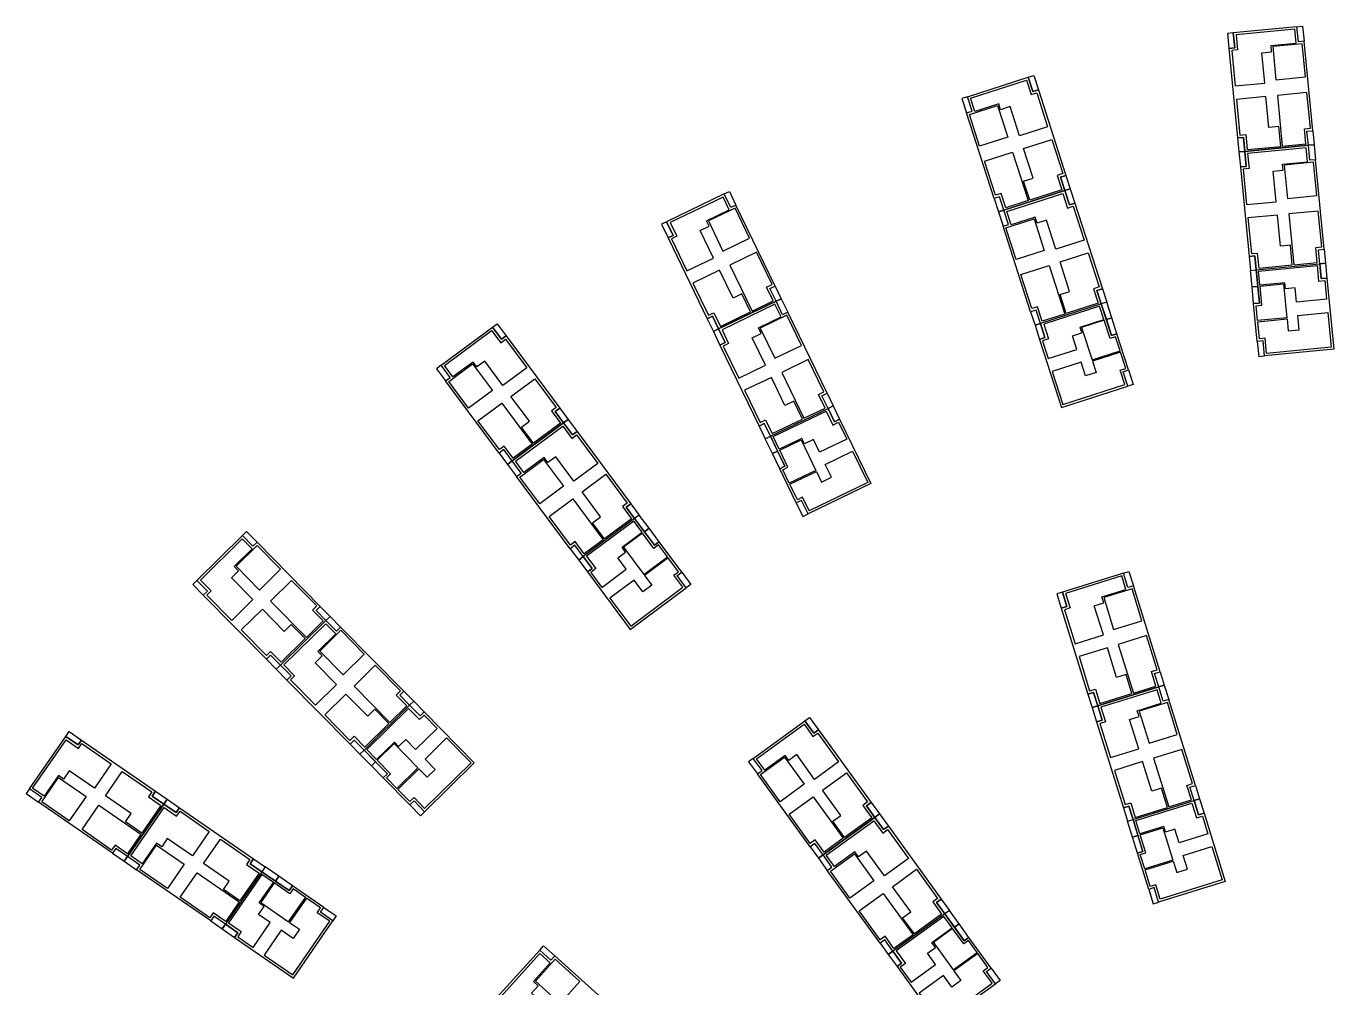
# Model space of a CAD drawing. Header units: millimetres. Extents: x 2243236 to 2245245, y 377909 to 380965.
# Drawn here: x 2243415.5 to 2243674.7, y 378433.7 to 378624.5 of the extents above; entities that cross this region are included whole.
import ezdxf

# ---------------------------------------------------------------- set-up
doc = ezdxf.new("R2010")
doc.units = ezdxf.units.MM
for name, color, linetype in [('планировка_квартир_1_тип_балконы', 6, 'Continuous'), ('планировка_квартир_1_тип_двухкомнатные', 2, 'Continuous'), ('планировка_квартир_1_тип_контур', 249, 'Continuous'), ('планировка_квартир_1_тип_однокомнатная', 5, 'Continuous'), ('планировка_квартир_1_тип_трехкомнатные', 1, 'Continuous'), ('планировка_квартир_тип_2_балконы', 6, 'Continuous'), ('планировка_квартир_тип_2_двухкомнатные', 2, 'Continuous'), ('планировка_квартир_тип_2_контур', 249, 'Continuous'), ('планировка_квартир_тип_2_однокомнатные', 5, 'Continuous'), ('планировка_квартир_тип_2_трехкомнатные', 1, 'Continuous')]:
    doc.layers.add(name, color=color, linetype=linetype)

msp = doc.modelspace()

# ---------------------------------------------------------------- linework, layer by layer
at = {"layer": 'планировка_квартир_1_тип_балконы'}
for points in [[(2243673.03, 378577.43), (2243673.31, 378574.5), (2243672.17, 378574.39), (2243671.89, 378577.32)], [(2243659.29, 378576.1), (2243659.59, 378572.85), (2243658.46, 378572.74), (2243658.14, 378575.99)], [(2243659.59, 378572.85), (2243659.91, 378569.54), (2243658.78, 378569.43), (2243658.46, 378572.74)], [(2243628.58, 378569.37), (2243629.59, 378566.26), (2243630.67, 378566.61), (2243629.67, 378569.72)], [(2243629.59, 378566.26), (2243630.6, 378563.1), (2243631.69, 378563.45), (2243630.67, 378566.61)], [(2243615.44, 378565.14), (2243616.34, 378562.34), (2243617.42, 378562.69), (2243616.52, 378565.49)], [(2243660.64, 378562.05), (2243659.5, 378561.94), (2243659.79, 378558.95), (2243660.93, 378559.06)], [(2243632.91, 378555.93), (2243634, 378556.28), (2243634.92, 378553.42), (2243633.83, 378553.07)], [(2243575.44, 378549.15), (2243576.72, 378546.5), (2243575.69, 378546), (2243574.41, 378548.65)], [(2243563.01, 378543.14), (2243564.43, 378540.19), (2243563.4, 378539.69), (2243561.97, 378542.64)], [(2243564.43, 378540.19), (2243565.87, 378537.2), (2243564.85, 378536.7), (2243563.4, 378539.69)], [(2243569.15, 378530.42), (2243568.13, 378529.92), (2243569.43, 378527.22), (2243570.46, 378527.72)], [(2243536.08, 378526.83), (2243538.03, 378524.2), (2243538.95, 378524.89), (2243537, 378527.51)], [(2243538.03, 378524.2), (2243540.01, 378521.54), (2243540.93, 378522.22), (2243538.95, 378524.89)], [(2243524.99, 378518.59), (2243526.75, 378516.23), (2243527.67, 378516.91), (2243525.91, 378519.28)], [(2243544.5, 378515.49), (2243545.42, 378516.17), (2243547.21, 378513.76), (2243546.3, 378513.08)], [(2243492.29, 378490.58), (2243494.35, 378488.48), (2243493.54, 378487.68), (2243491.47, 378489.78)], [(2243482.45, 378480.89), (2243484.74, 378478.56), (2243483.92, 378477.75), (2243481.63, 378480.09)], [(2243484.74, 378478.56), (2243487.07, 378476.19), (2243486.25, 378475.39), (2243483.92, 378477.75)], [(2243492.35, 378470.82), (2243491.54, 378470.02), (2243493.65, 378467.88), (2243494.46, 378468.68)], [(2243648.06, 378471.21), (2243648.94, 378468.4), (2243647.85, 378468.06), (2243646.97, 378470.87)], [(2243634.88, 378467.11), (2243635.84, 378463.98), (2243634.75, 378463.64), (2243633.78, 378466.77)], [(2243635.84, 378463.98), (2243636.83, 378460.81), (2243635.73, 378460.48), (2243634.75, 378463.64)], [(2243462.19, 378456.78), (2243464.89, 378454.93), (2243465.54, 378455.87), (2243462.85, 378457.73)], [(2243464.89, 378454.93), (2243467.62, 378453.05), (2243468.27, 378453.99), (2243465.54, 378455.87)], [(2243639.06, 378453.62), (2243637.97, 378453.28), (2243638.86, 378450.41), (2243639.95, 378450.75)], [(2243473.82, 378448.77), (2243474.47, 378449.71), (2243476.94, 378448), (2243476.29, 378447.06)], [(2243597.54, 378448.43), (2243599.47, 378445.78), (2243600.39, 378446.45), (2243598.47, 378449.1)], [(2243454.35, 378445.42), (2243456.77, 378443.75), (2243457.42, 378444.69), (2243455, 378446.36)], [(2243599.47, 378445.78), (2243601.41, 378443.1), (2243602.34, 378443.76), (2243600.39, 378446.45)], [(2243586.36, 378440.33), (2243588.09, 378437.95), (2243589.01, 378438.62), (2243587.29, 378441)], [(2243605.83, 378436.99), (2243606.76, 378437.66), (2243608.52, 378435.23), (2243607.59, 378434.56)]]:
    msp.add_lwpolyline(points, close=True, dxfattribs=at)
at = {"layer": 'планировка_квартир_1_тип_двухкомнатные'}
for points in [[(2243671.36, 378576.96), (2243671.65, 378573.88), (2243672.9, 378574), (2243673.25, 378570.33), (2243667.29, 378569.75), (2243667.02, 378572.53), (2243665.07, 378572.35), (2243664.96, 378573.54), (2243660.03, 378573.07), (2243659.76, 378575.84)], [(2243617.16, 378565.37), (2243618.1, 378562.43), (2243616.92, 378562.04), (2243618.05, 378558.53), (2243623.75, 378560.36), (2243622.89, 378563.02), (2243624.75, 378563.62), (2243624.39, 378564.77), (2243629.1, 378566.29), (2243628.25, 378568.94)], [(2243574.03, 378548.13), (2243575.38, 378545.34), (2243576.51, 378545.89), (2243578.11, 378542.56), (2243572.72, 378539.96), (2243571.51, 378542.47), (2243569.74, 378541.62), (2243569.22, 378542.7), (2243564.76, 378540.55), (2243563.55, 378543.05)], [(2243526.55, 378519.36), (2243528.39, 378516.88), (2243527.39, 378516.14), (2243529.59, 378513.17), (2243534.4, 378516.74), (2243532.73, 378518.99), (2243534.3, 378520.16), (2243533.59, 378521.12), (2243537.56, 378524.08), (2243535.9, 378526.31)], [(2243491.29, 378489.16), (2243493.46, 378486.96), (2243494.35, 378487.83), (2243496.93, 378485.2), (2243492.67, 378481), (2243490.71, 378482.99), (2243489.31, 378481.62), (2243488.47, 378482.48), (2243484.94, 378479), (2243482.98, 378480.98)], [(2243646.52, 378470.4), (2243647.44, 378467.45), (2243648.63, 378467.82), (2243649.73, 378464.3), (2243644.01, 378462.52), (2243643.18, 378465.19), (2243641.31, 378464.61), (2243640.95, 378465.76), (2243636.22, 378464.29), (2243635.4, 378466.95)], [(2243455.58, 378446.65), (2243458.12, 378444.9), (2243457.41, 378443.87), (2243460.45, 378441.77), (2243463.85, 378446.7), (2243461.55, 378448.29), (2243462.66, 378449.9), (2243461.67, 378450.58), (2243464.49, 378454.66), (2243462.2, 378456.24)], [(2243587.93, 378441.08), (2243589.74, 378438.58), (2243588.73, 378437.84), (2243590.89, 378434.85), (2243595.74, 378438.37), (2243594.1, 378440.63), (2243595.69, 378441.78), (2243594.98, 378442.75), (2243598.99, 378445.66), (2243597.36, 378447.91)]]:
    msp.add_lwpolyline(points, close=True, dxfattribs=at)
at = {"layer": 'планировка_квартир_1_тип_контур'}
for points in [[(2243671.89, 378577.32), (2243672.17, 378574.39), (2243673.31, 378574.5), (2243674.67, 378560.38), (2243660.93, 378559.06), (2243660.64, 378562.05), (2243659.5, 378561.94), (2243658.78, 378569.43), (2243659.91, 378569.54), (2243659.29, 378576.1), (2243671.89, 378577.32)], [(2243616.52, 378565.49), (2243617.42, 378562.69), (2243616.34, 378562.34), (2243620.68, 378548.84), (2243633.83, 378553.07), (2243632.91, 378555.93), (2243634, 378556.28), (2243631.69, 378563.45), (2243630.6, 378563.1), (2243628.58, 378569.37), (2243616.52, 378565.49)], [(2243574.41, 378548.65), (2243575.69, 378546), (2243576.72, 378546.5), (2243582.9, 378533.73), (2243570.46, 378527.72), (2243569.15, 378530.42), (2243568.13, 378529.92), (2243564.85, 378536.7), (2243565.87, 378537.2), (2243563.01, 378543.14), (2243574.41, 378548.65)], [(2243525.91, 378519.28), (2243527.67, 378516.91), (2243526.75, 378516.23), (2243535.21, 378504.84), (2243546.3, 378513.08), (2243544.5, 378515.49), (2243545.42, 378516.17), (2243540.93, 378522.22), (2243540.01, 378521.54), (2243536.08, 378526.83), (2243525.91, 378519.28)], [(2243491.47, 378489.78), (2243493.54, 378487.68), (2243494.35, 378488.48), (2243504.3, 378478.38), (2243494.46, 378468.68), (2243492.35, 378470.82), (2243491.54, 378470.02), (2243486.25, 378475.39), (2243487.07, 378476.19), (2243482.45, 378480.89), (2243491.47, 378489.78)], [(2243646.97, 378470.87), (2243647.85, 378468.06), (2243648.94, 378468.4), (2243653.14, 378454.85), (2243639.95, 378450.75), (2243639.06, 378453.62), (2243637.97, 378453.28), (2243635.73, 378460.48), (2243636.83, 378460.81), (2243634.88, 378467.11), (2243646.97, 378470.87)], [(2243455, 378446.36), (2243457.42, 378444.69), (2243456.77, 378443.75), (2243468.45, 378435.69), (2243476.29, 378447.06), (2243473.82, 378448.77), (2243474.47, 378449.71), (2243468.27, 378453.99), (2243467.62, 378453.05), (2243462.19, 378456.78), (2243455, 378446.36)], [(2243587.29, 378441), (2243589.01, 378438.62), (2243588.09, 378437.95), (2243596.41, 378426.46), (2243607.59, 378434.56), (2243605.83, 378436.99), (2243606.76, 378437.66), (2243602.34, 378443.76), (2243601.41, 378443.09), (2243597.54, 378448.43), (2243587.29, 378441)]]:
    msp.add_lwpolyline(points, close=True, dxfattribs=at)
at = {"layer": 'планировка_квартир_1_тип_однокомнатная'}
for points in [[(2243665.37, 378566.64), (2243659.56, 378566.08), (2243659.27, 378569.02), (2243660.41, 378569.13), (2243660.05, 378572.89), (2243664.72, 378573.34)], [(2243626.75, 378558.27), (2243632.3, 378560.06), (2243631.4, 378562.87), (2243630.31, 378562.52), (2243629.15, 378566.12), (2243624.68, 378564.68)], [(2243572, 378536.37), (2243566.74, 378533.83), (2243565.46, 378536.49), (2243566.48, 378536.98), (2243564.84, 378540.39), (2243569.06, 378542.43)], [(2243537.91, 378515.73), (2243542.6, 378519.21), (2243540.84, 378521.58), (2243539.92, 378520.9), (2243537.67, 378523.93), (2243533.9, 378521.13)], [(2243493.13, 378477.37), (2243488.97, 378473.28), (2243486.9, 378475.38), (2243487.71, 378476.18), (2243485.06, 378478.88), (2243488.41, 378482.17)], [(2243642.76, 378459.08), (2243637.18, 378457.35), (2243636.31, 378460.17), (2243637.4, 378460.51), (2243636.28, 378464.12), (2243640.76, 378465.51)], [(2243467.5, 378446.87), (2243470.82, 378451.67), (2243468.39, 378453.35), (2243467.74, 378452.41), (2243464.63, 378454.56), (2243461.96, 378450.69)], [(2243599.24, 378437.31), (2243603.97, 378440.73), (2243602.24, 378443.12), (2243601.32, 378442.45), (2243599.1, 378445.52), (2243595.3, 378442.76)]]:
    msp.add_lwpolyline(points, close=True, dxfattribs=at)
at = {"layer": 'планировка_квартир_1_тип_трехкомнатные'}
for points in [[(2243673.51, 378567.68), (2243674.17, 378560.8), (2243661.33, 378559.56), (2243661.05, 378562.55), (2243659.91, 378562.44), (2243659.58, 378565.84), (2243665.39, 378566.4), (2243665.62, 378564.04), (2243667.82, 378564.26), (2243667.55, 378567.1)], [(2243618.86, 378556), (2243620.98, 378549.42), (2243633.26, 378553.37), (2243632.34, 378556.23), (2243633.42, 378556.58), (2243632.38, 378559.83), (2243626.82, 378558.04), (2243627.54, 378555.79), (2243625.44, 378555.11), (2243624.56, 378557.83)], [(2243579.27, 378540.17), (2243582.28, 378533.95), (2243570.67, 378528.33), (2243569.36, 378531.03), (2243568.34, 378530.54), (2243566.85, 378533.61), (2243572.1, 378536.16), (2243573.13, 378534.02), (2243575.13, 378534.99), (2243573.88, 378537.56)], [(2243531.18, 378511.04), (2243535.3, 378505.49), (2243545.66, 378513.18), (2243543.86, 378515.59), (2243544.78, 378516.27), (2243542.74, 378519.02), (2243538.06, 378515.54), (2243539.47, 378513.63), (2243537.69, 378512.31), (2243535.98, 378514.61)], [(2243498.8, 378483.31), (2243503.65, 378478.38), (2243494.46, 378469.33), (2243492.35, 378471.47), (2243491.54, 378470.67), (2243489.14, 378473.11), (2243493.3, 378477.2), (2243494.96, 378475.51), (2243496.54, 378477.07), (2243494.54, 378479.11)], [(2243650.52, 378461.76), (2243652.57, 378455.15), (2243640.25, 378451.32), (2243639.36, 378454.2), (2243638.27, 378453.86), (2243637.25, 378457.12), (2243642.83, 378458.85), (2243643.53, 378456.59), (2243645.65, 378457.25), (2243644.8, 378459.98)], [(2243462.64, 378440.26), (2243468.33, 378436.33), (2243475.66, 378446.95), (2243473.18, 378448.65), (2243473.83, 378449.59), (2243471.02, 378451.54), (2243467.7, 378446.73), (2243469.65, 378445.39), (2243468.39, 378443.56), (2243466.04, 378445.19)], [(2243592.45, 378432.7), (2243596.51, 378427.1), (2243606.96, 378434.66), (2243605.19, 378437.1), (2243606.12, 378437.77), (2243604.11, 378440.54), (2243599.38, 378437.11), (2243600.77, 378435.2), (2243598.98, 378433.9), (2243597.3, 378436.21)]]:
    msp.add_lwpolyline(points, close=True, dxfattribs=at)
at = {"layer": 'планировка_квартир_тип_2_балконы'}
for points in [[(2243653.89, 378620.04), (2243655.03, 378620.15), (2243654.74, 378623.13), (2243653.6, 378623.02)], [(2243667.35, 378624.35), (2243668.48, 378624.45), (2243668.77, 378621.48), (2243667.64, 378621.37), (2243667.35, 378624.35)], [(2243616.12, 378611.85), (2243615.03, 378611.5), (2243614.11, 378614.34), (2243615.21, 378614.69)], [(2243602.06, 378610.46), (2243600.97, 378610.11), (2243601.88, 378607.27), (2243602.97, 378607.62), (2243602.06, 378610.46)], [(2243655.6, 378602.28), (2243655.87, 378599.51), (2243657.02, 378599.62), (2243656.75, 378602.39)], [(2243669.35, 378603.61), (2243670.49, 378603.72), (2243670.76, 378600.94), (2243669.62, 378600.83)], [(2243669.62, 378600.83), (2243670.76, 378600.94), (2243671.04, 378597.97), (2243669.91, 378597.86), (2243669.62, 378600.83)], [(2243656.16, 378596.53), (2243657.3, 378596.64), (2243657.02, 378599.62), (2243655.87, 378599.51)], [(2243621.58, 378594.86), (2243622.44, 378592.21), (2243621.34, 378591.86), (2243620.49, 378594.51)], [(2243623.35, 378589.36), (2243622.26, 378589.01), (2243621.34, 378591.86), (2243622.44, 378592.21)], [(2243553.83, 378591.18), (2243554.86, 378591.67), (2243556.16, 378588.98), (2243555.13, 378588.49), (2243553.83, 378591.18)], [(2243608.43, 378590.63), (2243607.35, 378590.28), (2243608.2, 378587.63), (2243609.29, 378587.98)], [(2243609.29, 378587.98), (2243608.2, 378587.63), (2243609.12, 378584.78), (2243610.2, 378585.13), (2243609.29, 378587.98)], [(2243542.7, 378582.47), (2243543.74, 378582.97), (2243542.43, 378585.66), (2243541.4, 378585.16)], [(2243671.62, 378580.1), (2243672.76, 378580.21), (2243673.03, 378577.43), (2243671.89, 378577.32)], [(2243657.87, 378578.77), (2243658.14, 378575.99), (2243659.29, 378576.1), (2243659.02, 378578.88)], [(2243562.91, 378572.43), (2243563.93, 378572.92), (2243565.15, 378570.41), (2243564.12, 378569.91)], [(2243628.82, 378572.38), (2243629.67, 378569.72), (2243628.58, 378569.37), (2243627.72, 378572.03)], [(2243564.12, 378569.91), (2243565.15, 378570.41), (2243566.45, 378567.72), (2243565.42, 378567.22), (2243564.12, 378569.91)], [(2243550.47, 378566.41), (2243551.69, 378563.9), (2243552.72, 378564.4), (2243551.51, 378566.91)], [(2243615.67, 378568.15), (2243614.58, 378567.8), (2243615.44, 378565.14), (2243616.52, 378565.49)], [(2243510.61, 378563.04), (2243509.69, 378562.35), (2243507.91, 378564.75), (2243508.83, 378565.44)], [(2243552.99, 378561.21), (2243554.02, 378561.71), (2243552.72, 378564.4), (2243551.69, 378563.9)], [(2243497.74, 378557.2), (2243496.82, 378556.52), (2243498.61, 378554.12), (2243499.52, 378554.8), (2243497.74, 378557.2)], [(2243573.19, 378551.16), (2243574.22, 378551.66), (2243575.44, 378549.15), (2243574.41, 378548.65)], [(2243521.25, 378548.71), (2243522.92, 378546.47), (2243521.99, 378545.79), (2243520.33, 378548.03)], [(2243524.7, 378544.07), (2243523.77, 378543.39), (2243521.99, 378545.79), (2243522.92, 378546.47)], [(2243560.76, 378545.15), (2243561.97, 378542.64), (2243563.01, 378543.14), (2243561.79, 378545.65)], [(2243510.16, 378540.48), (2243509.25, 378539.8), (2243510.91, 378537.56), (2243511.83, 378538.24)], [(2243511.83, 378538.24), (2243510.91, 378537.56), (2243512.69, 378535.16), (2243513.61, 378535.84), (2243511.83, 378538.24)], [(2243535.34, 378529.75), (2243537, 378527.51), (2243536.08, 378526.83), (2243534.41, 378529.07)], [(2243458.33, 378523.44), (2243459.14, 378524.24), (2243461.24, 378522.11), (2243460.42, 378521.31), (2243458.33, 378523.44)], [(2243524.25, 378521.52), (2243523.33, 378520.83), (2243524.99, 378518.59), (2243525.91, 378519.28)], [(2243450.58, 378511.62), (2243451.4, 378512.42), (2243449.3, 378514.55), (2243448.48, 378513.75)], [(2243632.96, 378515.98), (2243634.05, 378516.32), (2243634.94, 378513.46), (2243633.84, 378513.13), (2243632.96, 378515.98)], [(2243620.65, 378509.03), (2243621.75, 378509.37), (2243620.86, 378512.23), (2243619.77, 378511.88)], [(2243472.94, 378508.6), (2243473.75, 378509.4), (2243475.71, 378507.41), (2243474.9, 378506.61)], [(2243474.9, 378506.61), (2243475.71, 378507.41), (2243477.81, 378505.28), (2243477, 378504.48), (2243474.9, 378506.61)], [(2243463.1, 378498.91), (2243465.06, 378496.92), (2243465.88, 378497.72), (2243463.92, 378499.71)], [(2243467.15, 378494.79), (2243467.97, 378495.59), (2243465.88, 378497.72), (2243465.06, 378496.92)], [(2243639.14, 378496.09), (2243640.23, 378496.43), (2243641.06, 378493.76), (2243639.96, 378493.42)], [(2243639.96, 378493.42), (2243641.06, 378493.76), (2243641.94, 378490.91), (2243640.85, 378490.57), (2243639.96, 378493.42)], [(2243489.51, 378491.77), (2243490.33, 378492.57), (2243492.29, 378490.58), (2243491.47, 378489.78)], [(2243625.94, 378491.99), (2243626.77, 378489.33), (2243627.87, 378489.67), (2243627.04, 378492.33)], [(2243627.66, 378486.47), (2243628.76, 378486.81), (2243627.87, 378489.67), (2243626.77, 378489.33)], [(2243572.52, 378484.94), (2243571.59, 378484.27), (2243569.83, 378486.69), (2243570.76, 378487.36)], [(2243426.43, 378482.87), (2243425.78, 378481.92), (2243423.32, 378483.62), (2243423.97, 378484.57)], [(2243479.67, 378482.07), (2243481.63, 378480.09), (2243482.45, 378480.89), (2243480.49, 378482.88)], [(2243559.58, 378479.26), (2243558.65, 378478.59), (2243560.41, 378476.17), (2243561.33, 378476.84), (2243559.58, 378479.26)], [(2243416.12, 378473.2), (2243415.47, 378472.26), (2243417.93, 378470.56), (2243418.58, 378471.5), (2243416.12, 378473.2)], [(2243441.11, 378472.74), (2243443.41, 378471.15), (2243442.76, 378470.2), (2243440.46, 378471.79)], [(2243646.14, 378473.53), (2243647.23, 378473.87), (2243648.06, 378471.21), (2243646.97, 378470.87)], [(2243445.87, 378469.45), (2243445.22, 378468.51), (2243442.76, 378470.2), (2243443.41, 378471.15)], [(2243582.98, 378470.49), (2243584.62, 378468.23), (2243583.69, 378467.56), (2243582.05, 378469.82)], [(2243586.37, 378465.81), (2243585.44, 378465.14), (2243583.69, 378467.56), (2243584.62, 378468.23)], [(2243632.95, 378469.43), (2243633.78, 378466.77), (2243634.88, 378467.11), (2243634.05, 378469.78)], [(2243571.79, 378462.39), (2243570.87, 378461.72), (2243572.51, 378459.46), (2243573.43, 378460.13)], [(2243433.26, 378461.37), (2243432.62, 378460.43), (2243434.91, 378458.84), (2243435.56, 378459.78)], [(2243435.56, 378459.78), (2243434.91, 378458.84), (2243437.37, 378457.14), (2243438.02, 378458.08), (2243435.56, 378459.78)], [(2243573.43, 378460.13), (2243572.51, 378459.46), (2243574.26, 378457.04), (2243575.18, 378457.71), (2243573.43, 378460.13)], [(2243460.55, 378459.32), (2243462.85, 378457.73), (2243462.19, 378456.78), (2243459.9, 378458.37)], [(2243596.84, 378451.36), (2243598.47, 378449.1), (2243597.54, 378448.43), (2243595.9, 378450.69)], [(2243452.7, 378447.95), (2243452.05, 378447.01), (2243454.35, 378445.42), (2243455, 378446.36)], [(2243517.27, 378441.22), (2243518.03, 378442.07), (2243520.26, 378440.07), (2243519.49, 378439.22), (2243517.27, 378441.22)], [(2243585.65, 378443.26), (2243584.72, 378442.59), (2243586.36, 378440.33), (2243587.29, 378441)]]:
    msp.add_lwpolyline(points, close=True, dxfattribs=at)
at = {"layer": 'планировка_квартир_тип_2_двухкомнатные'}
for points in [[(2243655.37, 378609.94), (2243656.06, 378602.86), (2243657.23, 378602.98), (2243657.52, 378599.97), (2243664.16, 378600.62), (2243663.79, 378604.55), (2243661.82, 378604.36), (2243661.22, 378610.5)], [(2243664.46, 378600.65), (2243669.12, 378601.1), (2243668.83, 378604.1), (2243670.02, 378604.21), (2243669.33, 378611.29), (2243663.49, 378610.72)], [(2243618.76, 378601.98), (2243620.94, 378595.22), (2243619.81, 378594.85), (2243620.74, 378591.98), (2243614.39, 378589.94), (2243613.17, 378593.7), (2243615.05, 378594.31), (2243613.17, 378600.18)], [(2243614.1, 378589.85), (2243609.65, 378588.42), (2243608.72, 378591.29), (2243607.59, 378590.92), (2243605.41, 378597.69), (2243611, 378599.49)], [(2243657.65, 378586.43), (2243658.33, 378579.35), (2243659.5, 378579.46), (2243659.79, 378576.46), (2243666.43, 378577.1), (2243666.06, 378581.04), (2243664.09, 378580.85), (2243663.5, 378586.99)], [(2243666.74, 378577.13), (2243671.39, 378577.58), (2243671.1, 378580.59), (2243672.29, 378580.7), (2243671.6, 378587.77), (2243665.76, 378587.21)], [(2243559.35, 378567.95), (2243563.56, 378569.99), (2243562.25, 378572.7), (2243563.32, 378573.22), (2243560.22, 378579.62), (2243554.94, 378577.06)], [(2243625.99, 378579.5), (2243628.17, 378572.73), (2243627.05, 378572.37), (2243627.97, 378569.5), (2243621.63, 378567.46), (2243620.41, 378571.22), (2243622.29, 378571.82), (2243620.4, 378577.7)], [(2243621.33, 378567.36), (2243616.88, 378565.93), (2243615.96, 378568.8), (2243614.82, 378568.44), (2243612.64, 378575.2), (2243618.23, 378577)], [(2243547.6, 378573.51), (2243550.7, 378567.11), (2243551.76, 378567.62), (2243553.07, 378564.91), (2243559.07, 378567.81), (2243557.36, 378571.38), (2243555.58, 378570.52), (2243552.89, 378576.07)], [(2243569.64, 378546.69), (2243573.85, 378548.72), (2243572.54, 378551.44), (2243573.61, 378551.96), (2243570.51, 378558.36), (2243565.23, 378555.8)], [(2243516.29, 378554.54), (2243520.52, 378548.84), (2243519.58, 378548.14), (2243521.38, 378545.72), (2243516.02, 378541.74), (2243513.66, 378544.91), (2243515.25, 378546.09), (2243511.57, 378551.04)], [(2243557.89, 378552.25), (2243560.99, 378545.85), (2243562.05, 378546.36), (2243563.36, 378543.65), (2243569.36, 378546.55), (2243567.65, 378550.12), (2243565.87, 378549.25), (2243563.18, 378554.81)], [(2243515.78, 378541.56), (2243512.02, 378538.77), (2243510.22, 378541.19), (2243509.27, 378540.48), (2243505.03, 378546.18), (2243509.74, 378549.68)], [(2243530.37, 378535.58), (2243534.61, 378529.88), (2243533.66, 378529.17), (2243535.46, 378526.75), (2243530.11, 378522.78), (2243527.74, 378525.95), (2243529.33, 378527.13), (2243525.65, 378532.08)], [(2243529.86, 378522.59), (2243526.11, 378519.81), (2243524.31, 378522.23), (2243523.35, 378521.51), (2243519.11, 378527.22), (2243523.83, 378530.72)], [(2243471.01, 378503.21), (2243474.35, 378506.5), (2243472.23, 378508.64), (2243473.08, 378509.48), (2243468.09, 378514.55), (2243463.91, 378510.43)], [(2243458.1, 378504.71), (2243463.09, 378499.64), (2243463.93, 378500.47), (2243466.04, 378498.32), (2243470.79, 378503), (2243468.02, 378505.82), (2243466.62, 378504.44), (2243462.29, 378508.83)], [(2243634.95, 378492.19), (2243639.42, 378493.58), (2243638.53, 378496.46), (2243639.67, 378496.81), (2243637.56, 378503.6), (2243631.95, 378501.86)], [(2243624.17, 378499.44), (2243626.27, 378492.65), (2243627.4, 378493), (2243628.29, 378490.12), (2243634.66, 378492.1), (2243633.5, 378495.88), (2243631.61, 378495.29), (2243629.78, 378501.18)], [(2243487.59, 378486.38), (2243490.92, 378489.67), (2243488.8, 378491.81), (2243489.65, 378492.65), (2243484.67, 378497.72), (2243480.48, 378493.6)], [(2243474.67, 378487.88), (2243479.66, 378482.81), (2243480.5, 378483.64), (2243482.62, 378481.49), (2243487.37, 378486.17), (2243484.6, 378488.99), (2243483.19, 378487.6), (2243478.86, 378492)], [(2243641.96, 378469.63), (2243646.43, 378471.02), (2243645.53, 378473.9), (2243646.67, 378474.25), (2243644.56, 378481.04), (2243638.96, 378479.3)], [(2243631.17, 378476.88), (2243633.28, 378470.09), (2243634.41, 378470.44), (2243635.3, 378467.56), (2243641.67, 378469.54), (2243640.5, 378473.32), (2243638.61, 378472.73), (2243636.78, 378478.63)], [(2243434.53, 378476.66), (2243440.38, 378472.62), (2243439.71, 378471.65), (2243442.2, 378469.94), (2243438.41, 378464.45), (2243435.15, 378466.69), (2243436.27, 378468.32), (2243431.2, 378471.82)], [(2243578.09, 378476.38), (2243582.26, 378470.63), (2243581.3, 378469.93), (2243583.07, 378467.49), (2243577.67, 378463.58), (2243575.34, 378466.78), (2243576.95, 378467.94), (2243573.33, 378472.94)], [(2243577.42, 378463.4), (2243573.63, 378460.66), (2243571.87, 378463.1), (2243570.9, 378462.4), (2243566.73, 378468.16), (2243571.48, 378471.6)], [(2243438.23, 378464.2), (2243435.58, 378460.35), (2243433.1, 378462.06), (2243432.42, 378461.08), (2243426.57, 378465.12), (2243429.9, 378469.95)], [(2243453.97, 378463.24), (2243459.82, 378459.2), (2243459.15, 378458.23), (2243461.63, 378456.52), (2243457.85, 378451.03), (2243454.59, 378453.27), (2243455.71, 378454.9), (2243450.63, 378458.4)], [(2243591.94, 378457.25), (2243596.11, 378451.49), (2243595.16, 378450.8), (2243596.93, 378448.36), (2243591.53, 378444.45), (2243589.2, 378447.65), (2243590.8, 378448.81), (2243587.18, 378453.8)], [(2243457.67, 378450.78), (2243455.02, 378446.93), (2243452.53, 378448.64), (2243451.86, 378447.66), (2243446.01, 378451.7), (2243449.34, 378456.53)], [(2243591.28, 378444.27), (2243587.49, 378441.53), (2243585.72, 378443.97), (2243584.75, 378443.27), (2243580.58, 378449.03), (2243585.34, 378452.47)]]:
    msp.add_lwpolyline(points, close=True, dxfattribs=at)
at = {"layer": 'планировка_квартир_тип_2_контур'}
for points in [[(2243669.62, 378600.83), (2243669.35, 378603.61), (2243670.49, 378603.72), (2243668.77, 378621.48), (2243667.64, 378621.37), (2243667.35, 378624.35), (2243654.74, 378623.13), (2243654.74, 378623.13), (2243655.03, 378620.15), (2243653.89, 378620.04), (2243655.6, 378602.28), (2243656.75, 378602.39), (2243657.02, 378599.62), (2243669.62, 378600.83)], [(2243609.29, 378587.98), (2243608.43, 378590.63), (2243607.35, 378590.28), (2243601.88, 378607.27), (2243602.97, 378607.62), (2243602.06, 378610.46), (2243614.11, 378614.34), (2243614.11, 378614.34), (2243615.03, 378611.5), (2243616.12, 378611.85), (2243621.58, 378594.86), (2243620.49, 378594.51), (2243621.34, 378591.86), (2243609.29, 378587.98)], [(2243671.89, 378577.32), (2243671.62, 378580.1), (2243672.76, 378580.21), (2243671.04, 378597.97), (2243669.91, 378597.86), (2243669.62, 378600.83), (2243657.02, 378599.62), (2243657.02, 378599.62), (2243657.3, 378596.64), (2243656.16, 378596.53), (2243657.87, 378578.77), (2243659.02, 378578.88), (2243659.29, 378576.1), (2243671.89, 378577.32)], [(2243564.12, 378569.91), (2243562.91, 378572.43), (2243563.93, 378572.92), (2243556.16, 378588.98), (2243555.13, 378588.49), (2243553.83, 378591.18), (2243542.43, 378585.66), (2243542.43, 378585.66), (2243543.74, 378582.97), (2243542.7, 378582.47), (2243550.47, 378566.41), (2243551.51, 378566.91), (2243552.72, 378564.4), (2243564.12, 378569.91)], [(2243616.52, 378565.49), (2243615.67, 378568.15), (2243614.58, 378567.8), (2243609.12, 378584.78), (2243610.2, 378585.13), (2243609.29, 378587.98), (2243621.34, 378591.86), (2243621.34, 378591.86), (2243622.26, 378589.01), (2243623.35, 378589.36), (2243628.82, 378572.38), (2243627.72, 378572.03), (2243628.58, 378569.37), (2243616.52, 378565.49)], [(2243574.41, 378548.65), (2243573.19, 378551.16), (2243574.22, 378551.66), (2243566.45, 378567.72), (2243565.42, 378567.22), (2243564.12, 378569.91), (2243552.72, 378564.4), (2243552.72, 378564.4), (2243554.02, 378561.71), (2243552.99, 378561.21), (2243560.76, 378545.15), (2243561.79, 378545.65), (2243563.01, 378543.14), (2243574.41, 378548.65)], [(2243511.83, 378538.24), (2243510.16, 378540.48), (2243509.25, 378539.8), (2243498.61, 378554.12), (2243499.52, 378554.8), (2243497.74, 378557.2), (2243507.91, 378564.75), (2243507.91, 378564.75), (2243509.69, 378562.35), (2243510.61, 378563.04), (2243521.25, 378548.71), (2243520.33, 378548.03), (2243521.99, 378545.79), (2243511.83, 378538.24)], [(2243525.91, 378519.28), (2243524.25, 378521.52), (2243523.33, 378520.83), (2243512.69, 378535.16), (2243513.61, 378535.84), (2243511.83, 378538.24), (2243521.99, 378545.79), (2243521.99, 378545.79), (2243523.77, 378543.39), (2243524.7, 378544.07), (2243535.34, 378529.75), (2243534.41, 378529.07), (2243536.08, 378526.83), (2243525.91, 378519.28)], [(2243474.9, 378506.61), (2243472.94, 378508.6), (2243473.75, 378509.4), (2243461.24, 378522.11), (2243460.42, 378521.31), (2243458.33, 378523.44), (2243449.3, 378514.55), (2243449.3, 378514.55), (2243451.4, 378512.42), (2243450.58, 378511.62), (2243463.1, 378498.91), (2243463.92, 378499.71), (2243465.88, 378497.72), (2243474.9, 378506.61)], [(2243639.96, 378493.42), (2243639.14, 378496.09), (2243640.23, 378496.43), (2243634.94, 378513.46), (2243633.84, 378513.13), (2243632.96, 378515.98), (2243620.86, 378512.23), (2243620.86, 378512.23), (2243621.75, 378509.37), (2243620.65, 378509.03), (2243625.94, 378491.99), (2243627.04, 378492.33), (2243627.87, 378489.67), (2243639.96, 378493.42)], [(2243491.47, 378489.78), (2243489.51, 378491.77), (2243490.33, 378492.57), (2243477.81, 378505.28), (2243477, 378504.48), (2243474.9, 378506.61), (2243465.88, 378497.72), (2243465.88, 378497.72), (2243467.97, 378495.59), (2243467.15, 378494.79), (2243479.67, 378482.07), (2243480.49, 378482.88), (2243482.45, 378480.89), (2243491.47, 378489.78)], [(2243646.97, 378470.87), (2243646.14, 378473.53), (2243647.23, 378473.87), (2243641.94, 378490.91), (2243640.85, 378490.57), (2243639.96, 378493.42), (2243627.87, 378489.67), (2243627.87, 378489.67), (2243628.76, 378486.81), (2243627.66, 378486.47), (2243632.95, 378469.43), (2243634.05, 378469.78), (2243634.88, 378467.11), (2243646.97, 378470.87)], [(2243573.43, 378460.13), (2243571.79, 378462.39), (2243570.87, 378461.72), (2243560.41, 378476.17), (2243561.33, 378476.84), (2243559.58, 378479.26), (2243569.83, 378486.69), (2243569.83, 378486.69), (2243571.59, 378484.27), (2243572.52, 378484.94), (2243582.98, 378470.49), (2243582.05, 378469.82), (2243583.69, 378467.56), (2243573.43, 378460.13)], [(2243435.56, 378459.78), (2243433.26, 378461.37), (2243432.62, 378460.43), (2243417.93, 378470.56), (2243418.58, 378471.5), (2243416.12, 378473.2), (2243423.32, 378483.62), (2243423.32, 378483.62), (2243425.78, 378481.92), (2243426.43, 378482.87), (2243441.11, 378472.74), (2243440.46, 378471.79), (2243442.76, 378470.2), (2243435.56, 378459.78)], [(2243455, 378446.36), (2243452.7, 378447.95), (2243452.05, 378447.01), (2243437.37, 378457.14), (2243438.02, 378458.08), (2243435.56, 378459.78), (2243442.76, 378470.2), (2243442.76, 378470.2), (2243445.22, 378468.51), (2243445.87, 378469.45), (2243460.55, 378459.32), (2243459.9, 378458.37), (2243462.19, 378456.78), (2243455, 378446.36)], [(2243587.29, 378441), (2243585.65, 378443.26), (2243584.72, 378442.59), (2243574.26, 378457.04), (2243575.18, 378457.71), (2243573.43, 378460.13), (2243583.69, 378467.56), (2243583.69, 378467.56), (2243585.44, 378465.14), (2243586.37, 378465.81), (2243596.84, 378451.36), (2243595.9, 378450.69), (2243597.54, 378448.43), (2243587.29, 378441)], [(2243534.83, 378425.42), (2243532.75, 378427.29), (2243533.52, 378428.14), (2243520.26, 378440.07), (2243519.49, 378439.22), (2243517.27, 378441.22), (2243508.8, 378431.81), (2243508.8, 378431.81), (2243511.02, 378429.81), (2243510.25, 378428.95), (2243523.51, 378417.02), (2243524.28, 378417.87), (2243526.36, 378416.01), (2243534.83, 378425.42)]]:
    msp.add_lwpolyline(points, dxfattribs=at)
at = {"layer": 'планировка_квартир_тип_2_однокомнатные'}
for points in [[(2243663.19, 378613.8), (2243669.03, 378614.37), (2243668.4, 378620.97), (2243662.55, 378620.4)], [(2243610.05, 378602.43), (2243604.46, 378600.63), (2243602.43, 378606.95), (2243608.02, 378608.74)], [(2243665.46, 378590.29), (2243671.31, 378590.86), (2243670.67, 378597.46), (2243664.83, 378596.89)], [(2243553.59, 378579.85), (2243558.88, 378582.4), (2243555.99, 378588.37), (2243550.7, 378585.82)], [(2243617.28, 378579.95), (2243611.7, 378578.15), (2243609.67, 378584.46), (2243615.25, 378586.26)], [(2243563.88, 378558.59), (2243569.16, 378561.14), (2243566.28, 378567.11), (2243560.99, 378564.55)], [(2243507.89, 378552.17), (2243503.18, 378548.67), (2243499.23, 378553.99), (2243503.94, 378557.49)], [(2243521.98, 378533.21), (2243517.27, 378529.71), (2243513.31, 378535.03), (2243518.03, 378538.53)], [(2243461.74, 378512.63), (2243465.92, 378516.75), (2243461.27, 378521.48), (2243457.09, 378517.36)], [(2243631.03, 378504.81), (2243636.64, 378506.56), (2243634.67, 378512.89), (2243629.07, 378511.15)], [(2243478.31, 378495.8), (2243482.49, 378499.92), (2243477.84, 378504.65), (2243473.66, 378500.53)], [(2243638.04, 378482.26), (2243643.65, 378484), (2243641.68, 378490.33), (2243636.07, 378488.59)], [(2243569.67, 378474.11), (2243564.91, 378470.66), (2243561.03, 378476.03), (2243565.78, 378479.48)], [(2243427.35, 378471.71), (2243424.02, 378466.88), (2243418.56, 378470.64), (2243421.9, 378475.47)], [(2243446.79, 378458.29), (2243443.46, 378453.46), (2243438, 378457.22), (2243441.34, 378462.05)], [(2243583.52, 378454.98), (2243578.77, 378451.53), (2243574.88, 378456.9), (2243579.63, 378460.35)], [(2243521.33, 378430.64), (2243525.25, 378435), (2243520.33, 378439.44), (2243516.4, 378435.08)]]:
    msp.add_lwpolyline(points, close=True, dxfattribs=at)
at = {"layer": 'планировка_квартир_тип_2_трехкомнатные'}
for points in [[(2243655.32, 378622.74), (2243655.61, 378619.73), (2243654.44, 378619.62), (2243655.12, 378612.59), (2243660.97, 378613.16), (2243660.38, 378619.19), (2243662.34, 378619.38), (2243662.23, 378620.59), (2243667.19, 378621.07), (2243666.92, 378623.86)], [(2243613.73, 378613.75), (2243614.66, 378610.88), (2243615.78, 378611.24), (2243617.94, 378604.52), (2243612.35, 378602.72), (2243610.49, 378608.49), (2243608.62, 378607.89), (2243608.25, 378609.04), (2243603.5, 378607.52), (2243602.64, 378610.19)], [(2243657.59, 378599.23), (2243657.88, 378596.22), (2243656.72, 378596.11), (2243657.39, 378589.08), (2243663.24, 378589.64), (2243662.66, 378595.68), (2243664.61, 378595.87), (2243664.5, 378597.08), (2243669.46, 378597.56), (2243669.19, 378600.35)], [(2243543.11, 378585.5), (2243544.43, 378582.78), (2243543.37, 378582.27), (2243546.45, 378575.91), (2243551.73, 378578.47), (2243549.09, 378583.92), (2243550.86, 378584.78), (2243550.33, 378585.88), (2243554.82, 378588.05), (2243553.6, 378590.57)], [(2243620.97, 378591.27), (2243621.89, 378588.39), (2243623.01, 378588.75), (2243625.17, 378582.03), (2243619.58, 378580.23), (2243617.73, 378586), (2243615.85, 378585.4), (2243615.48, 378586.56), (2243610.73, 378585.03), (2243609.88, 378587.7)], [(2243553.4, 378564.23), (2243554.71, 378561.52), (2243553.66, 378561), (2243556.73, 378554.65), (2243562.02, 378557.21), (2243559.38, 378562.66), (2243561.15, 378563.52), (2243560.62, 378564.61), (2243565.11, 378566.79), (2243563.89, 378569.31)], [(2243507.74, 378564.07), (2243509.54, 378561.65), (2243510.48, 378562.35), (2243514.69, 378556.68), (2243509.98, 378553.18), (2243506.37, 378558.04), (2243504.79, 378556.87), (2243504.06, 378557.85), (2243500.06, 378554.88), (2243498.39, 378557.13)], [(2243521.82, 378545.11), (2243523.63, 378542.69), (2243524.57, 378543.39), (2243528.78, 378537.72), (2243524.06, 378534.22), (2243520.45, 378539.08), (2243518.87, 378537.91), (2243518.14, 378538.89), (2243514.14, 378535.91), (2243512.47, 378538.16)], [(2243450, 378514.62), (2243452.12, 378512.46), (2243451.28, 378511.64), (2243456.23, 378506.61), (2243460.42, 378510.73), (2243456.17, 378515.05), (2243457.57, 378516.43), (2243456.71, 378517.3), (2243460.27, 378520.79), (2243458.3, 378522.79)], [(2243621.51, 378511.96), (2243622.4, 378509.08), (2243621.29, 378508.73), (2243623.38, 378501.99), (2243628.99, 378503.73), (2243627.19, 378509.52), (2243629.07, 378510.1), (2243628.71, 378511.26), (2243633.47, 378512.74), (2243632.64, 378515.42)], [(2243466.57, 378497.78), (2243468.69, 378495.63), (2243467.85, 378494.81), (2243472.81, 378489.78), (2243476.99, 378493.9), (2243472.74, 378498.22), (2243474.14, 378499.6), (2243473.29, 378500.47), (2243476.84, 378503.96), (2243474.87, 378505.96)], [(2243628.52, 378489.4), (2243629.41, 378486.52), (2243628.29, 378486.17), (2243630.39, 378479.43), (2243635.99, 378481.17), (2243634.2, 378486.96), (2243636.08, 378487.54), (2243635.71, 378488.7), (2243640.48, 378490.18), (2243639.64, 378492.86)], [(2243569.66, 378486.01), (2243571.43, 378483.57), (2243572.38, 378484.26), (2243576.52, 378478.54), (2243571.76, 378475.09), (2243568.21, 378480), (2243566.62, 378478.85), (2243565.9, 378479.83), (2243561.86, 378476.91), (2243560.22, 378479.18)], [(2243423.38, 378482.93), (2243425.86, 378481.21), (2243426.53, 378482.18), (2243432.34, 378478.17), (2243429, 378473.33), (2243424.02, 378476.78), (2243422.9, 378475.16), (2243421.9, 378475.85), (2243419.06, 378471.75), (2243416.76, 378473.34)], [(2243442.82, 378469.51), (2243445.3, 378467.79), (2243445.97, 378468.76), (2243451.78, 378464.75), (2243448.44, 378459.92), (2243443.45, 378463.36), (2243442.34, 378461.74), (2243441.33, 378462.43), (2243438.5, 378458.33), (2243436.2, 378459.92)], [(2243583.51, 378466.88), (2243585.28, 378464.44), (2243586.23, 378465.13), (2243590.37, 378459.41), (2243585.62, 378455.96), (2243582.06, 378460.87), (2243580.47, 378459.72), (2243579.76, 378460.7), (2243575.72, 378457.78), (2243574.07, 378460.05)], [(2243509.49, 378431.91), (2243511.73, 378429.89), (2243510.95, 378429.02), (2243516.2, 378424.3), (2243520.12, 378428.66), (2243515.62, 378432.71), (2243516.94, 378434.18), (2243516.03, 378434.99), (2243519.37, 378438.7), (2243517.28, 378440.57)]]:
    msp.add_lwpolyline(points, close=True, dxfattribs=at)

doc.saveas('drawing.dxf')
